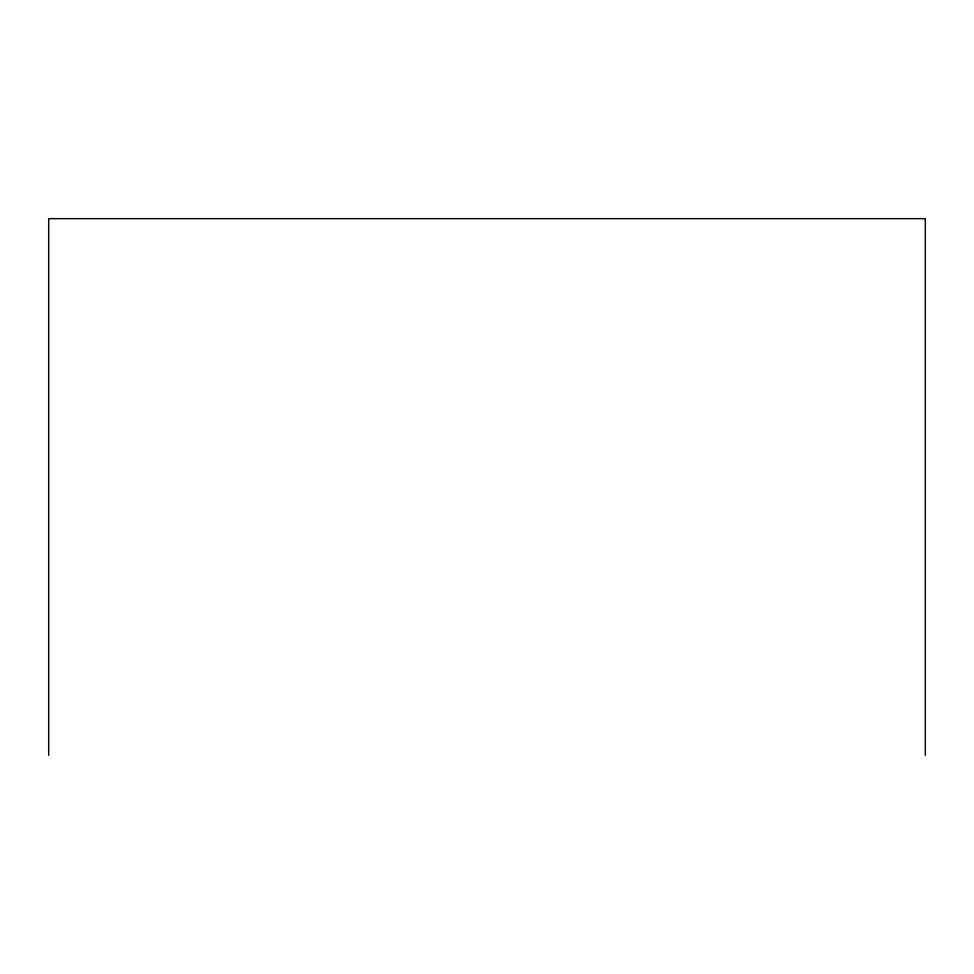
<?xml version="1.0" encoding="UTF-8"?>
<svg xmlns="http://www.w3.org/2000/svg" width="974" height="974" viewBox="0 0 974 974"><rect width="100%" height="100%" fill="white"/><g stroke="black" fill="none" stroke-linecap="round" stroke-linejoin="round"><path stroke-width="1.46" d="M925.3 755.337L925.3 218.663L48.7 218.663L48.7 755.337"/></g></svg>
